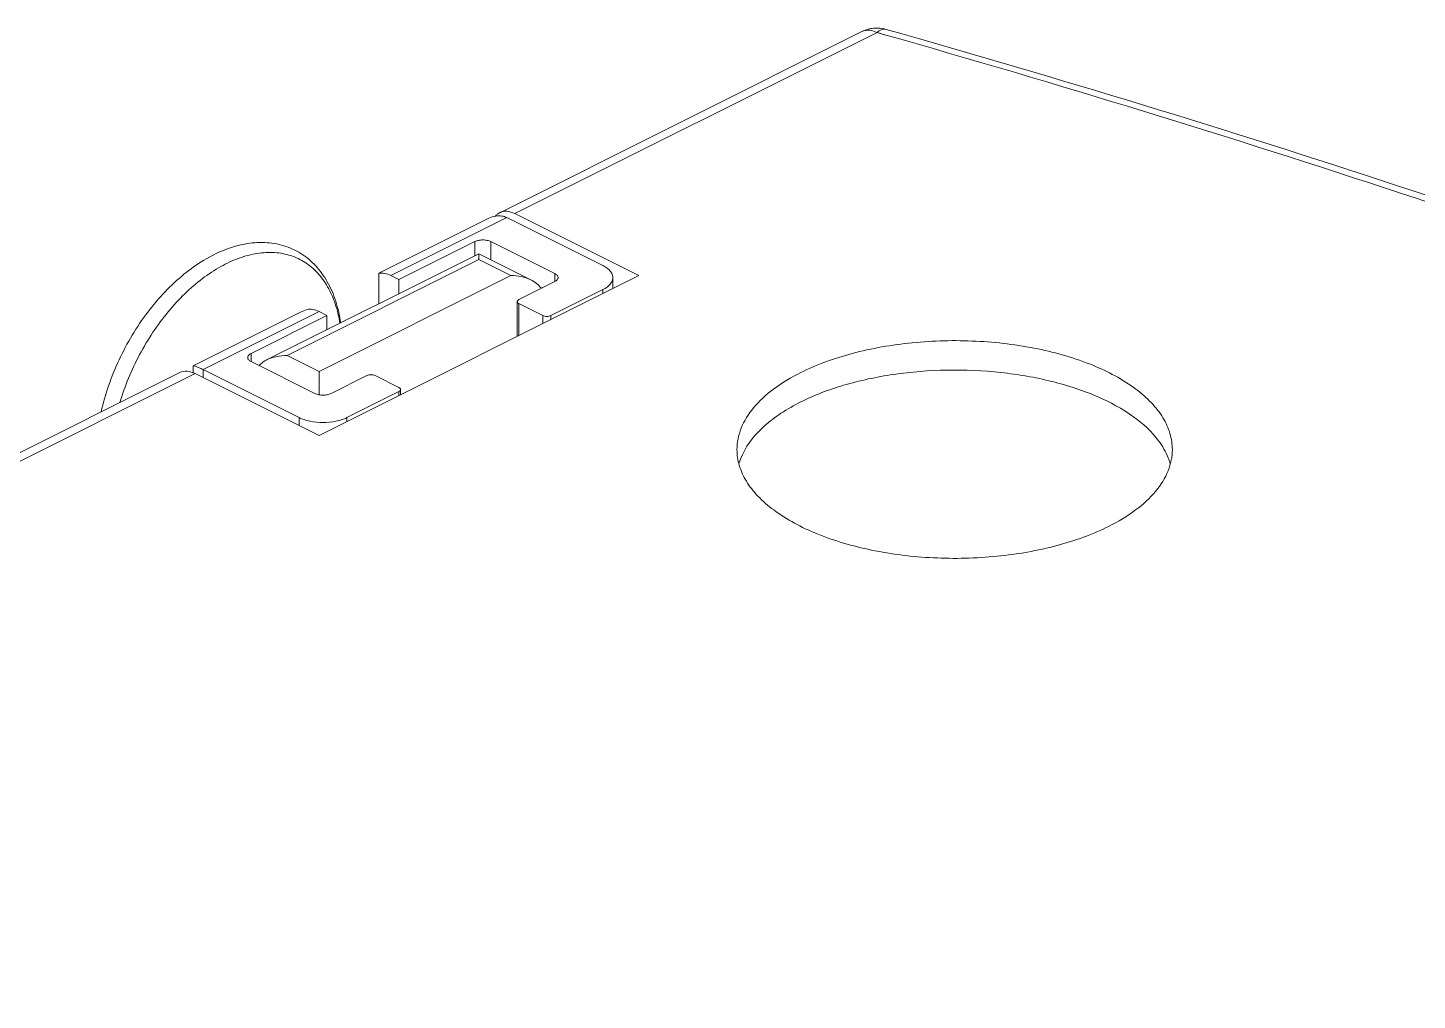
# Model space of a CAD drawing. Header units: millimetres. Extents: x 1177 to 4147, y 93 to 2194.
# Drawn here: x 3310.3 to 3396.3, y 1164.6 to 1224.8 of the extents above; entities that cross this region are included whole.
import ezdxf

# ---------------------------------------------------------------- set-up
doc = ezdxf.new("R2010")
doc.units = ezdxf.units.MM
doc.header["$LTSCALE"] = 0.1
doc.layers.get('0').update_dxf_attribs({"lineweight": 13})

# ---------------------------------------------------------------- blocks, each defined once
blk = doc.blocks.new('01')
for p, q in [((3731.49, 1331.86), (3699.47, 1315.85)), ((3732.84, 1331.78), (3700.81, 1315.77)), ((3733.52, 1331.59), (3732.84, 1331.78)), ((3733.51, 1331.58), (3732.84, 1331.78)), ((3698.28, 1315.26), (3688.79, 1310.51)), ((3700.1, 1315.41), (3689.85, 1310.29)), ((3708.59, 1311.17), (3700.1, 1315.41)), ((3700.81, 1315.77), (3711.77, 1310.29)), ((3690.56, 1309.93), (3697.28, 1313.29)), ((3697.28, 1312.04), (3697.28, 1313.29)), ((3698.69, 1311.68), (3698.69, 1313.29)), ((3698.69, 1313.29), (3704.35, 1310.46)), ((3697.63, 1312.21), (3678.91, 1302.85)), ((3680.66, 1303.21), (3697.63, 1311.7)), ((3697.63, 1312.21), (3697.63, 1311.7)), ((3697.63, 1312.21), (3697.63, 1312.2)), ((3702.21, 1309.92), (3697.63, 1312.21)), ((3697.63, 1311.7), (3700.46, 1310.29)), ((3700.46, 1310.29), (3683.49, 1301.8)), ((3711.77, 1310.29), (3683.49, 1296.14)), ((3688.79, 1307.79), (3688.79, 1310.51)), ((3689.85, 1310.29), (3690.56, 1309.93)), ((3690.56, 1309.93), (3690.56, 1308.68)), ((3704.35, 1309.75), (3704.35, 1310.46)), ((3709.47, 1310.11), (3709.47, 1309.13)), ((3704.35, 1309.75), (3701.16, 1308.16)), ((3703.99, 1306.75), (3708.59, 1309.05)), ((3708.59, 1309.05), (3708.59, 1308.69)), ((3701.02, 1307.99), (3701.02, 1304.91)), ((3701.16, 1307.81), (3701.16, 1304.98)), ((3701.16, 1307.81), (3703.29, 1306.75)), ((3681.86, 1307.05), (3672.37, 1302.3)), ((3683.49, 1307.1), (3673.23, 1301.98)), ((3677.48, 1303.39), (3684.19, 1306.75)), ((3682.43, 1307.29), (3681.86, 1307.05)), ((3683.49, 1307.1), (3684.19, 1306.75)), ((3684.19, 1306.75), (3684.19, 1305.49)), ((3703.29, 1306.75), (3703.29, 1306.04)), ((3703.99, 1306.75), (3703.99, 1306.4)), ((3677.48, 1302.68), (3677.48, 1303.39)), ((3683.13, 1299.86), (3677.48, 1302.68)), ((3680.66, 1303.21), (3683.49, 1301.8)), ((3671.19, 1301.71), (3388.34, 1160.29)), ((3672.53, 1301.62), (3389.68, 1160.2)), ((3672.37, 1302.3), (3672.36, 1302.28)), ((3672.36, 1302.28), (3672.36, 1301.67)), ((3672.53, 1301.62), (3683.49, 1296.14)), ((3673.23, 1301.98), (3673.23, 1301.27)), ((3673.23, 1301.98), (3681.72, 1297.73)), ((3683.49, 1301.8), (3683.49, 1299.75)), ((3687.73, 1301.45), (3684.55, 1299.86)), ((3690.56, 1300.39), (3688.44, 1301.45)), ((3685.96, 1297.73), (3690.56, 1300.03)), ((3690.56, 1300.03), (3690.56, 1299.68)), ((3690.7, 1300.21), (3690.7, 1299.75)), ((3681.72, 1297.73), (3681.72, 1297.03)), ((3685.96, 1297.73), (3685.96, 1297.38))]:
    blk.add_line(p, q)
for centre, radius, start, end in [((3699.98, 1314.84), 1.13, 116.5604, 125.9356), ((3725.97, 1292.14), 5.54, 156.4548, 163.1821), ((3726.28, 1292.01), 5.87, 154.9057, 156.4968)]:
    blk.add_arc(centre, radius, start, end)
for points, knots in [([(3731.49, 1331.86), (3731.82, 1332.03), (3732.55, 1332.23), (3733.3, 1332.17), (3733.65, 1332.06)], [0, 0, 0, 0, 0.499662, 1, 1, 1, 1]), ([(3731.49, 1331.86), (3731.61, 1331.92), (3731.79, 1331.97), (3731.98, 1331.98), (3732.02, 1331.98)], [0, 0, 0, 0, 0.741734, 1, 1, 1, 1]), ([(3732.02, 1331.98), (3732.09, 1331.99), (3732.37, 1331.97), (3732.64, 1331.87), (3732.83, 1331.78)], [0, 0, 0, 0, 0.23363, 1, 1, 1, 1]), ([(3732.83, 1331.78), (3732.96, 1331.89), (3733.21, 1332.07), (3733.53, 1332.1), (3733.65, 1332.06)], [0, 0, 0, 0, 0.561956, 1, 1, 1, 1]), ([(4034.63, 1181.52), (4025.53, 1189.54), (4006.23, 1205.23), (3974.98, 1227.18), (3940.88, 1248.01), (3904.08, 1267.64), (3864.74, 1285.98), (3808.24, 1308.98), (3763.96, 1323.47), (3733.65, 1332.06)], [0, 0, 0, 0, 0.107262, 0.219794, 0.337581, 0.460553, 0.588547, 0.721328, 1, 1, 1, 1]), ([(4032.64, 1181.87), (4014.15, 1198.16), (3983.67, 1220.94), (3939.55, 1247.91), (3902.98, 1267.43), (3863.88, 1285.68), (3822.42, 1302.58), (3778.79, 1318.05), (3748.82, 1327.23), (3733.52, 1331.59)], [0, 0, 0, 0, 0.219389, 0.337143, 0.460129, 0.588174, 0.721038, 0.858429, 1, 1, 1, 1]), ([(3700.81, 1315.77), (3700.59, 1315.88), (3700.14, 1316.03), (3699.66, 1315.95), (3699.47, 1315.85)], [0, 0, 0, 0, 0.536099, 1, 1, 1, 1]), ([(3698.28, 1315.26), (3698.35, 1315.29), (3698.63, 1315.42), (3698.92, 1315.51), (3699.14, 1315.54)], [0, 0, 0, 0, 0.257252, 1, 1, 1, 1]), ([(3699.14, 1315.54), (3699.31, 1315.57), (3699.64, 1315.58), (3699.96, 1315.48), (3700.1, 1315.41)], [0, 0, 0, 0, 0.51318, 1, 1, 1, 1]), ([(3664.22, 1298.23), (3664.4, 1299.01), (3664.85, 1300.58), (3665.77, 1302.85), (3666.93, 1305.03), (3668.29, 1307.05), (3669.82, 1308.85), (3671.48, 1310.41), (3673.23, 1311.66), (3675.04, 1312.58), (3676.58, 1313.04), (3677.8, 1313.21), (3678.68, 1313.22), (3679.54, 1313.14), (3680.37, 1312.95), (3681.16, 1312.65), (3681.9, 1312.25), (3682.59, 1311.75), (3683.21, 1311.16), (3683.76, 1310.48), (3684.41, 1309.47), (3685.04, 1308.01), (3685.31, 1306.76), (3685.41, 1306.1)], [0, 0, 0, 0, 0.073213, 0.147938, 0.222975, 0.2971, 0.36916, 0.438174, 0.503437, 0.564624, 0.621879, 0.649256, 0.675935, 0.702063, 0.7278, 0.753317, 0.778786, 0.804384, 0.830279, 0.856642, 0.883625, 0.939911, 1, 1, 1, 1]), ([(3665.88, 1299.06), (3666.1, 1299.79), (3666.61, 1301.23), (3667.59, 1303.31), (3668.76, 1305.28), (3670.1, 1307.08), (3671.56, 1308.68), (3673.12, 1310.03), (3674.74, 1311.1), (3676.37, 1311.86), (3677.99, 1312.29), (3679.3, 1312.37), (3680.29, 1312.24), (3680.99, 1312.07), (3681.65, 1311.8), (3682.28, 1311.45), (3682.85, 1311.03), (3683.38, 1310.52), (3683.85, 1309.94), (3684.42, 1309.05), (3684.98, 1307.77), (3685.25, 1306.65), (3685.34, 1306.07)], [0, 0, 0, 0, 0.077214, 0.155343, 0.233151, 0.309414, 0.383, 0.452934, 0.518484, 0.579255, 0.635297, 0.687217, 0.712035, 0.73633, 0.760336, 0.784304, 0.808486, 0.833123, 0.85843, 0.884593, 0.939961, 1, 1, 1, 1]), ([(3697.28, 1313.29), (3697.38, 1313.34), (3697.61, 1313.41), (3697.98, 1313.45), (3698.35, 1313.41), (3698.59, 1313.34), (3698.69, 1313.29)], [0, 0, 0, 0, 0.235399, 0.5, 0.764601, 1, 1, 1, 1]), ([(3709.47, 1310.11), (3709.47, 1310.21), (3709.42, 1310.42), (3709.24, 1310.71), (3708.95, 1310.96), (3708.72, 1311.1), (3708.59, 1311.17)], [0, 0, 0, 0, 0.206582, 0.434477, 0.697533, 1, 1, 1, 1]), ([(3689.85, 1310.29), (3689.68, 1310.37), (3689.33, 1310.5), (3688.96, 1310.5), (3688.79, 1310.47)], [0, 0, 0, 0, 0.531178, 1, 1, 1, 1]), ([(3700.46, 1310.29), (3700.76, 1310.29), (3701.36, 1310.24), (3701.94, 1310.05), (3702.21, 1309.92)], [0, 0, 0, 0, 0.50405, 1, 1, 1, 1]), ([(3702.21, 1309.92), (3702.39, 1309.83), (3702.74, 1309.61), (3703.02, 1309.31), (3703.15, 1309.16)], [0, 0, 0, 0, 0.507951, 1, 1, 1, 1]), ([(3704.35, 1310.46), (3704.39, 1310.44), (3704.47, 1310.39), (3704.56, 1310.31), (3704.62, 1310.21), (3704.64, 1310.14), (3704.64, 1310.11)], [0, 0, 0, 0, 0.302291, 0.565549, 0.793458, 1, 1, 1, 1]), ([(3704.64, 1310.11), (3704.64, 1310.08), (3704.62, 1310.01), (3704.56, 1309.91), (3704.47, 1309.82), (3704.39, 1309.78), (3704.35, 1309.75)], [0, 0, 0, 0, 0.206542, 0.434451, 0.697709, 1, 1, 1, 1]), ([(3708.59, 1309.05), (3708.72, 1309.11), (3708.95, 1309.25), (3709.24, 1309.51), (3709.42, 1309.8), (3709.47, 1310.01), (3709.47, 1310.11)], [0, 0, 0, 0, 0.302467, 0.565523, 0.793418, 1, 1, 1, 1]), ([(3701.16, 1308.16), (3701.14, 1308.15), (3701.1, 1308.13), (3701.06, 1308.09), (3701.03, 1308.04), (3701.02, 1308), (3701.02, 1307.99)], [0, 0, 0, 0, 0.301881, 0.565479, 0.793524, 1, 1, 1, 1]), ([(3701.02, 1307.99), (3701.02, 1307.97), (3701.03, 1307.94), (3701.06, 1307.89), (3701.1, 1307.84), (3701.14, 1307.82), (3701.16, 1307.81)], [0, 0, 0, 0, 0.206476, 0.434521, 0.698119, 1, 1, 1, 1]), ([(3683.49, 1307.1), (3683.31, 1307.19), (3682.97, 1307.32), (3682.59, 1307.32), (3682.43, 1307.29)], [0, 0, 0, 0, 0.531178, 1, 1, 1, 1]), ([(3703.29, 1306.75), (3703.34, 1306.72), (3703.45, 1306.69), (3703.64, 1306.67), (3703.82, 1306.69), (3703.94, 1306.72), (3703.99, 1306.75)], [0, 0, 0, 0, 0.23537, 0.5, 0.76463, 1, 1, 1, 1]), ([(3758.95, 1294.91), (3758.95, 1295.38), (3758.8, 1296.37), (3758.15, 1297.78), (3757.1, 1299.11), (3755.11, 1300.83), (3751.74, 1302.59), (3746.94, 1303.97), (3741.55, 1304.62), (3736.01, 1304.49), (3730.78, 1303.58), (3727.53, 1302.43), (3726.09, 1301.71)], [0, 0, 0, 0, 0.038301, 0.078936, 0.123707, 0.173661, 0.289903, 0.425612, 0.573776, 0.725202, 0.870157, 1, 1, 1, 1]), ([(3677.18, 1303.04), (3677.18, 1303.07), (3677.2, 1303.14), (3677.26, 1303.24), (3677.35, 1303.32), (3677.43, 1303.37), (3677.48, 1303.39)], [0, 0, 0, 0, 0.206542, 0.434451, 0.697709, 1, 1, 1, 1]), ([(3677.48, 1302.68), (3677.43, 1302.71), (3677.35, 1302.75), (3677.26, 1302.84), (3677.2, 1302.93), (3677.18, 1303), (3677.18, 1303.04)], [0, 0, 0, 0, 0.302291, 0.565549, 0.793458, 1, 1, 1, 1]), ([(3678.91, 1302.85), (3678.77, 1302.78), (3678.52, 1302.63), (3678.29, 1302.43), (3678.19, 1302.33)], [0, 0, 0, 0, 0.5058, 1, 1, 1, 1]), ([(3680.66, 1303.21), (3680.36, 1303.21), (3679.75, 1303.17), (3679.17, 1302.98), (3678.91, 1302.85)], [0, 0, 0, 0, 0.504122, 1, 1, 1, 1]), ([(3671.19, 1301.71), (3671.38, 1301.8), (3671.86, 1301.88), (3672.31, 1301.73), (3672.53, 1301.62)], [0, 0, 0, 0, 0.463901, 1, 1, 1, 1]), ([(3673.23, 1301.98), (3673.12, 1302.03), (3672.92, 1302.13), (3672.68, 1302.23), (3672.54, 1302.28), (3672.46, 1302.3), (3672.41, 1302.31), (3672.38, 1302.31), (3672.37, 1302.3)], [0, 0, 0, 0, 0.414869, 0.71773, 0.826227, 0.907601, 0.96427, 1, 1, 1, 1]), ([(3688.44, 1301.45), (3688.39, 1301.47), (3688.27, 1301.51), (3688.08, 1301.53), (3687.9, 1301.51), (3687.78, 1301.47), (3687.73, 1301.45)], [0, 0, 0, 0, 0.23537, 0.5, 0.76463, 1, 1, 1, 1]), ([(3726.09, 1301.71), (3725.25, 1301.29), (3723.74, 1300.4), (3721.91, 1298.74), (3720.73, 1296.9), (3720.45, 1295.54), (3720.45, 1294.91)], [0, 0, 0, 0, 0.302467, 0.565524, 0.793419, 1, 1, 1, 1]), ([(3757.74, 1295.67), (3757.13, 1296.49), (3755.43, 1298.03), (3752.19, 1299.76), (3748.22, 1301.05), (3743.74, 1301.82), (3739.02, 1302.02), (3734.35, 1301.65), (3729.99, 1300.73), (3727.3, 1299.72), (3726.09, 1299.11)], [0, 0, 0, 0, 0.091429, 0.200482, 0.325482, 0.462021, 0.604187, 0.745387, 0.879215, 1, 1, 1, 1]), ([(3690.7, 1300.21), (3690.7, 1300.23), (3690.7, 1300.26), (3690.67, 1300.31), (3690.62, 1300.35), (3690.58, 1300.37), (3690.56, 1300.39)], [0, 0, 0, 0, 0.206476, 0.434521, 0.698119, 1, 1, 1, 1]), ([(3690.56, 1300.03), (3690.58, 1300.04), (3690.62, 1300.07), (3690.67, 1300.11), (3690.7, 1300.16), (3690.7, 1300.19), (3690.7, 1300.21)], [0, 0, 0, 0, 0.301881, 0.565479, 0.793524, 1, 1, 1, 1]), ([(3684.55, 1299.86), (3684.45, 1299.8), (3684.21, 1299.73), (3683.84, 1299.7), (3683.47, 1299.73), (3683.24, 1299.8), (3683.13, 1299.86)], [0, 0, 0, 0, 0.235399, 0.5, 0.764601, 1, 1, 1, 1]), ([(3726.09, 1299.11), (3725.49, 1298.81), (3724.37, 1298.17), (3722.5, 1296.77), (3721.4, 1295.45), (3720.96, 1294.5)], [0, 0, 0, 0, 0.288458, 0.551259, 1, 1, 1, 1]), ([(3681.72, 1297.73), (3681.87, 1297.66), (3682.19, 1297.53), (3682.89, 1297.35), (3683.84, 1297.26), (3684.79, 1297.35), (3685.5, 1297.53), (3685.82, 1297.66), (3685.96, 1297.73)], [0, 0, 0, 0, 0.112572, 0.235644, 0.5, 0.764356, 0.887428, 1, 1, 1, 1]), ([(3758.76, 1293.65), (3758.71, 1293.83), (3758.47, 1294.55), (3758.08, 1295.21), (3757.74, 1295.67)], [0, 0, 0, 0, 0.239053, 1, 1, 1, 1]), ([(3720.45, 1294.91), (3720.45, 1294.43), (3720.6, 1293.44), (3721.25, 1292.03), (3722.31, 1290.7), (3724.3, 1288.98), (3727.66, 1287.23), (3732.46, 1285.84), (3737.85, 1285.19), (3743.39, 1285.32), (3748.63, 1286.23), (3751.87, 1287.38), (3753.31, 1288.1)], [0, 0, 0, 0, 0.038301, 0.078936, 0.123707, 0.173661, 0.289903, 0.425612, 0.573776, 0.725202, 0.870157, 1, 1, 1, 1]), ([(3753.31, 1288.1), (3754.15, 1288.52), (3755.66, 1289.41), (3757.49, 1291.07), (3758.67, 1292.92), (3758.95, 1294.27), (3758.95, 1294.91)], [0, 0, 0, 0, 0.302467, 0.565524, 0.793419, 1, 1, 1, 1])]:
    blk.add_open_spline(points, degree=3, knots=knots)
blk.add_open_spline([(3699.31, 1315.75), (3699.24, 1315.7), (3699.17, 1315.64), (3699.11, 1315.57)], degree=3)

msp = doc.modelspace()

# ---------------------------------------------------------------- block references
at = {"xscale": 0.7, "yscale": 0.7, "zscale": 0.7}
msp.add_blockref('01', (749.903, 292.29), dxfattribs=at)

doc.saveas('drawing.dxf')
